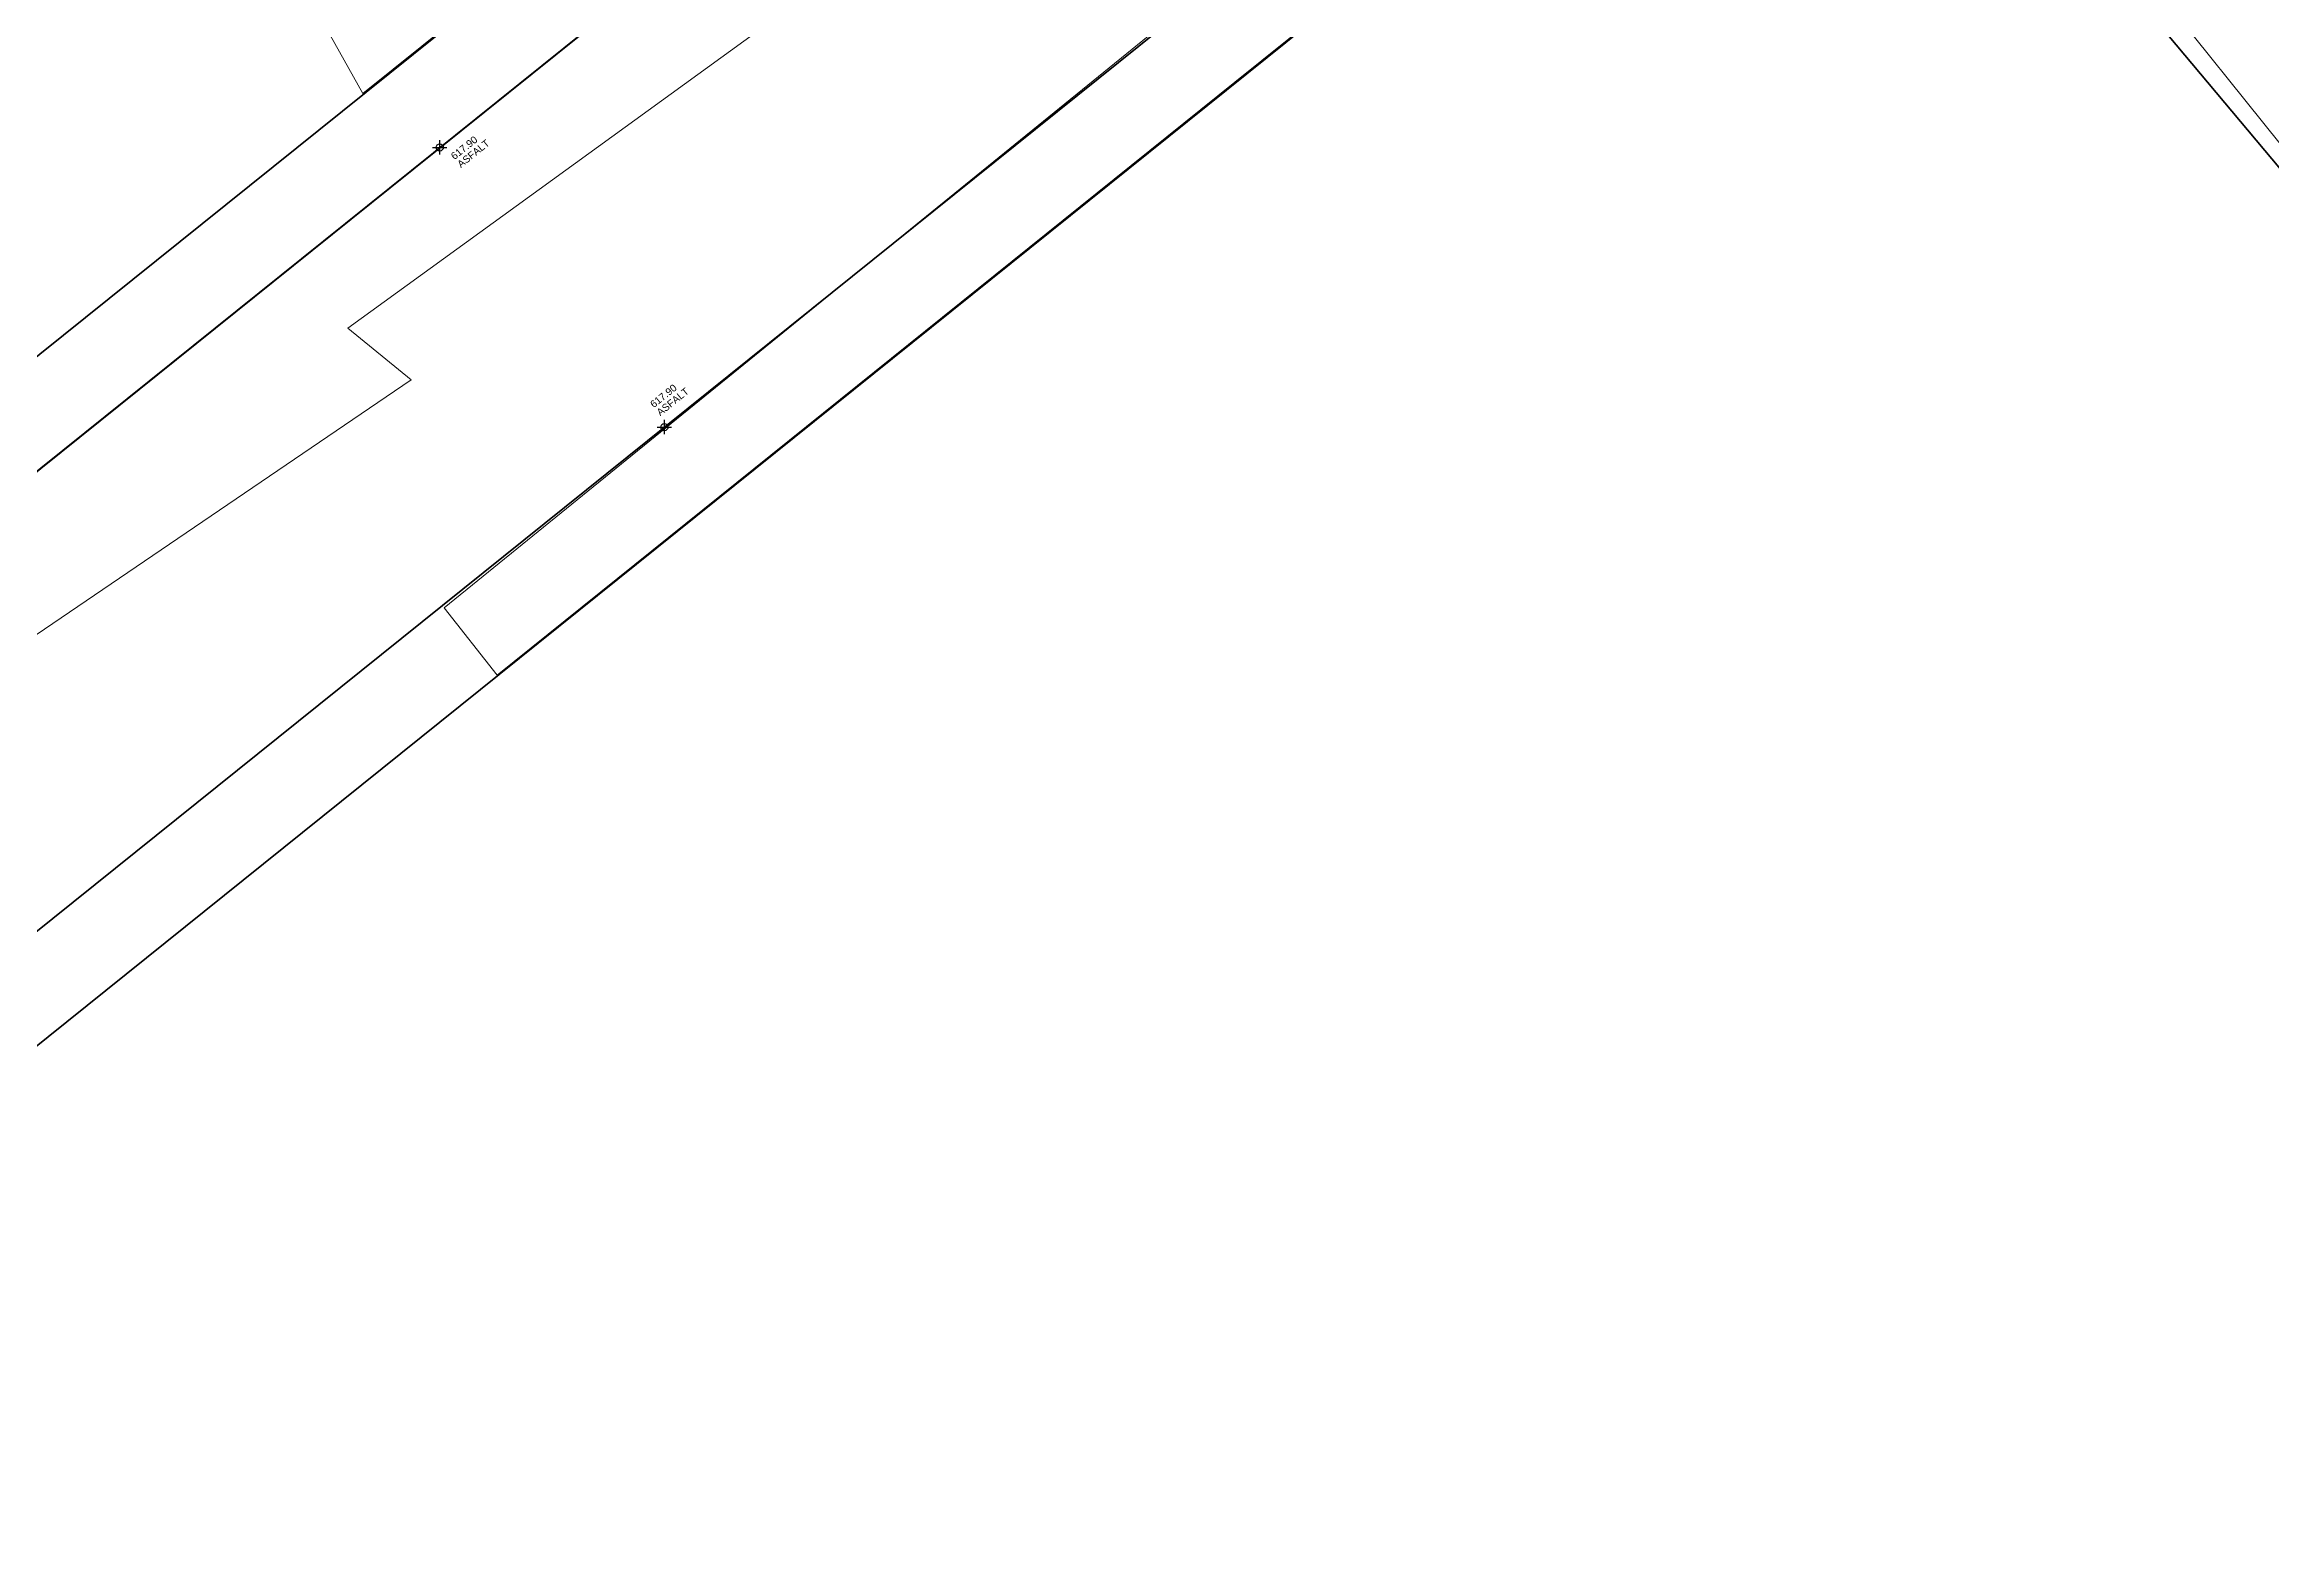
# Model space of a CAD drawing. Header units: metres. Extents: x 7511886 to 7512132, y 4692231 to 4692550.
# Drawn here: x 7511932.87 to 7511970.23, y 4692301.92 to 4692327.18 of the extents above; entities that cross this region are included whole.
import ezdxf

# ---------------------------------------------------------------- set-up
doc = ezdxf.new("R2010")
doc.units = ezdxf.units.M
for name, color, linetype, lineweight in [('A - Rrugë_Pen_No__6', 5, 'Continuous', 35), ('Drawing & Figure_Pen_No__15', 214, 'Continuous', 25), ('Drawing & Figure_Pen_No__55', 214, 'Continuous', 25), ('Drawing & Figure_Pen_No__6', 5, 'Continuous', 35), ('Drawing & Figure_Pen_No__7', 7, 'Continuous', 35), ('parcela', 7, 'Continuous', 0), ('Parcela Fqinje', 251, 'Continuous', 0), ('rruga_matjet', 45, 'Continuous', 0), ('rruga_projekt_betimi', 110, 'Continuous', 0), ('Themel pllaka o3 ferizaj pikat', 30, 'Continuous', 0)]:
    doc.layers.add(name, color=color, linetype=linetype, lineweight=lineweight)
doc.styles.add('GENERATED_STYLE_1', font='arialbd.ttf')

# ---------------------------------------------------------------- blocks, each defined once
blk = doc.blocks.new('A$C3BCD52F3')
at = {"layer": 'A - Rrugë_Pen_No__6', "color": 5, "linetype": 'Continuous', "lineweight": 35, "flags": 128}
blk.add_lwpolyline([(55080, 40203), (55080, 41697, 0.414214), (52080, 44697), (94, 44702)], format="xyb", dxfattribs=at)
blk.add_lwpolyline([(54673, 43197), (94, 43202)], dxfattribs=at)
at = {"layer": 'Drawing & Figure_Pen_No__15', "color": 214, "linetype": 'Continuous', "lineweight": 25}
for p, q in [((25502, 50618), (25652, 50806)), ((25484, 50787), (25671, 50637)), ((25484, 44771), (25671, 44621)), ((25502, 44602), (25652, 44789))]:
    blk.add_line(p, q, dxfattribs=at)
for centre in [(25577, 50712), (25577, 44696)]:
    blk.add_circle(centre, 60, dxfattribs=at)
at = {"layer": 'Drawing & Figure_Pen_No__6', "color": 5, "linetype": 'Continuous', "lineweight": 35, "flags": 128}
blk.add_lwpolyline([(58393, 53877), (58393, 52702, -0.414307), (56392, 50702), (94, 50720)], format="xyb", dxfattribs=at)
blk.add_lwpolyline([(58333, 52202), (95, 52220)], dxfattribs=at)
at = {"layer": 'Drawing & Figure_Pen_No__7', "color": 7, "linetype": 'Continuous', "lineweight": 35}
blk.add_lwpolyline([(87170, 8430), (76967, 5948), (59633, 1731), (59573, 2056), (56197, 17418), (49728, 16892), (49105, 45933), (56342, 45698), (76655, 45209), (80377, 44918), (83966, 19834), (84538, 15837), (86816, 9235)], close=True, dxfattribs=at)
at = {"layer": 'Drawing & Figure_Pen_No__55', "color": 214, "linetype": 'Continuous', "lineweight": 25, "char_height": 120, "attachment_point": 7, "style": 'GENERATED_STYLE_1'}
for s, insert in [('\\A1;{\\fArial|b0|i0|c0|p34;617.90}', (25636, 50390)), ('\\A1;{\\fArial|b0|i0|c0|p34;ASFALT}', (25636, 50218)), ('\\A1;{\\fArial|b0|i0|c0|p34;ASFALT}', (25636, 44879)), ('\\A1;{\\fArial|b0|i0|c0|p34;617.90}', (25636, 45052))]:
    blk.add_mtext(s, dxfattribs=dict(at, insert=insert))

msp = doc.modelspace()

# ---------------------------------------------------------------- linework, layer by layer
at = {"layer": 'parcela', "elevation": 609.752}
msp.add_lwpolyline([(7512014.001, 4692331.061), (7512007.601, 4692322.736), (7511996.728, 4692308.593), (7511996.478, 4692308.808), (7511984.225, 4692318.67), (7511979.511, 4692314.209), (7511960.838, 4692336.459), (7511966.627, 4692340.808), (7511982.769, 4692353.148), (7511985.853, 4692355.253), (7512004.361, 4692337.945), (7512007.31, 4692335.187), (7512013.22, 4692331.467), (7512014.001, 4692331.061)], dxfattribs=at)
at = {"layer": 'Parcela Fqinje', "elevation": 609.752, "flags": 128}
msp.add_lwpolyline([(7512036.416, 4692234.41), (7512024.736, 4692231.331), (7512026.537, 4692239.37), (7512014.952, 4692250.065), (7512021.597, 4692257.99), (7512022.307, 4692258.85), (7512017.867, 4692262.99), (7512009.674, 4692254.166), (7511990.138, 4692265.631), (7511972.308, 4692273.251), (7511941.458, 4692293.101), (7511928.331, 4692300.748), (7511927.019, 4692301.512), (7511918.211, 4692306.549), (7511919.271, 4692307.313), (7511925.6, 4692312.428), (7511939.02, 4692321.55), (7511937.962, 4692322.418), (7511950.248, 4692331.332), (7511962.497, 4692339.88), (7511968.34, 4692344.458), (7511984.021, 4692356.967), (7511985.853, 4692355.253)], dxfattribs=at)
at = {"layer": 'rruga_matjet'}
msp.add_polyline3d([(7511977.387, 4692357.806, 619.84), (7511947.655, 4692333.937, 617.362), (7511938.212, 4692326.352, 617.264), (7511937.115, 4692328.317, 617.478), (7511931.708, 4692335.012, 617.51), (7511919.54, 4692330.522, 617.115), (7511924.362, 4692320.692, 616.987), (7511926.97, 4692315.376, 616.987), (7511938.668, 4692324.766, 617.224), (7511948.568, 4692332.719, 617.373), (7511979.122, 4692357.264, 619.879)], close=True, dxfattribs=at)
msp.add_polyline3d([(7511939.574, 4692317.73, 616.941), (7511940.465, 4692316.601, 616.986), (7511952.838, 4692326.546, 617.18), (7511984.282, 4692351.78, 619.849), (7511983.421, 4692353.012, 619.849), (7511951.951, 4692327.772, 617.213), (7511939.574, 4692317.73, 616.941)], dxfattribs=at)
at = {"layer": 'Themel pllaka o3 ferizaj pikat', "elevation": 609.752, "flags": 128}
msp.add_lwpolyline([(7512009.128, 4692333.136), (7511999.067, 4692317.853), (7511996.7, 4692314.26), (7511986.973, 4692320.665, 0.158744), (7511982.972, 4692321.761, 0.158634), (7511979.093, 4692320.292), (7511976.341, 4692318.082), (7511974.776, 4692320.031), (7511963.942, 4692333.519), (7511984.035, 4692349.657)], format="xyb", close=True, dxfattribs=at)

# ---------------------------------------------------------------- block references
at = {"layer": 'rruga_projekt_betimi', "xscale": 0.001, "yscale": 0.001, "zscale": 0.001, "rotation": 38.77602069494476}
msp.add_blockref('A$C3BCD52F3', (7511951.322, 4692269.896, 609.752), dxfattribs=at)

doc.saveas('drawing.dxf')
